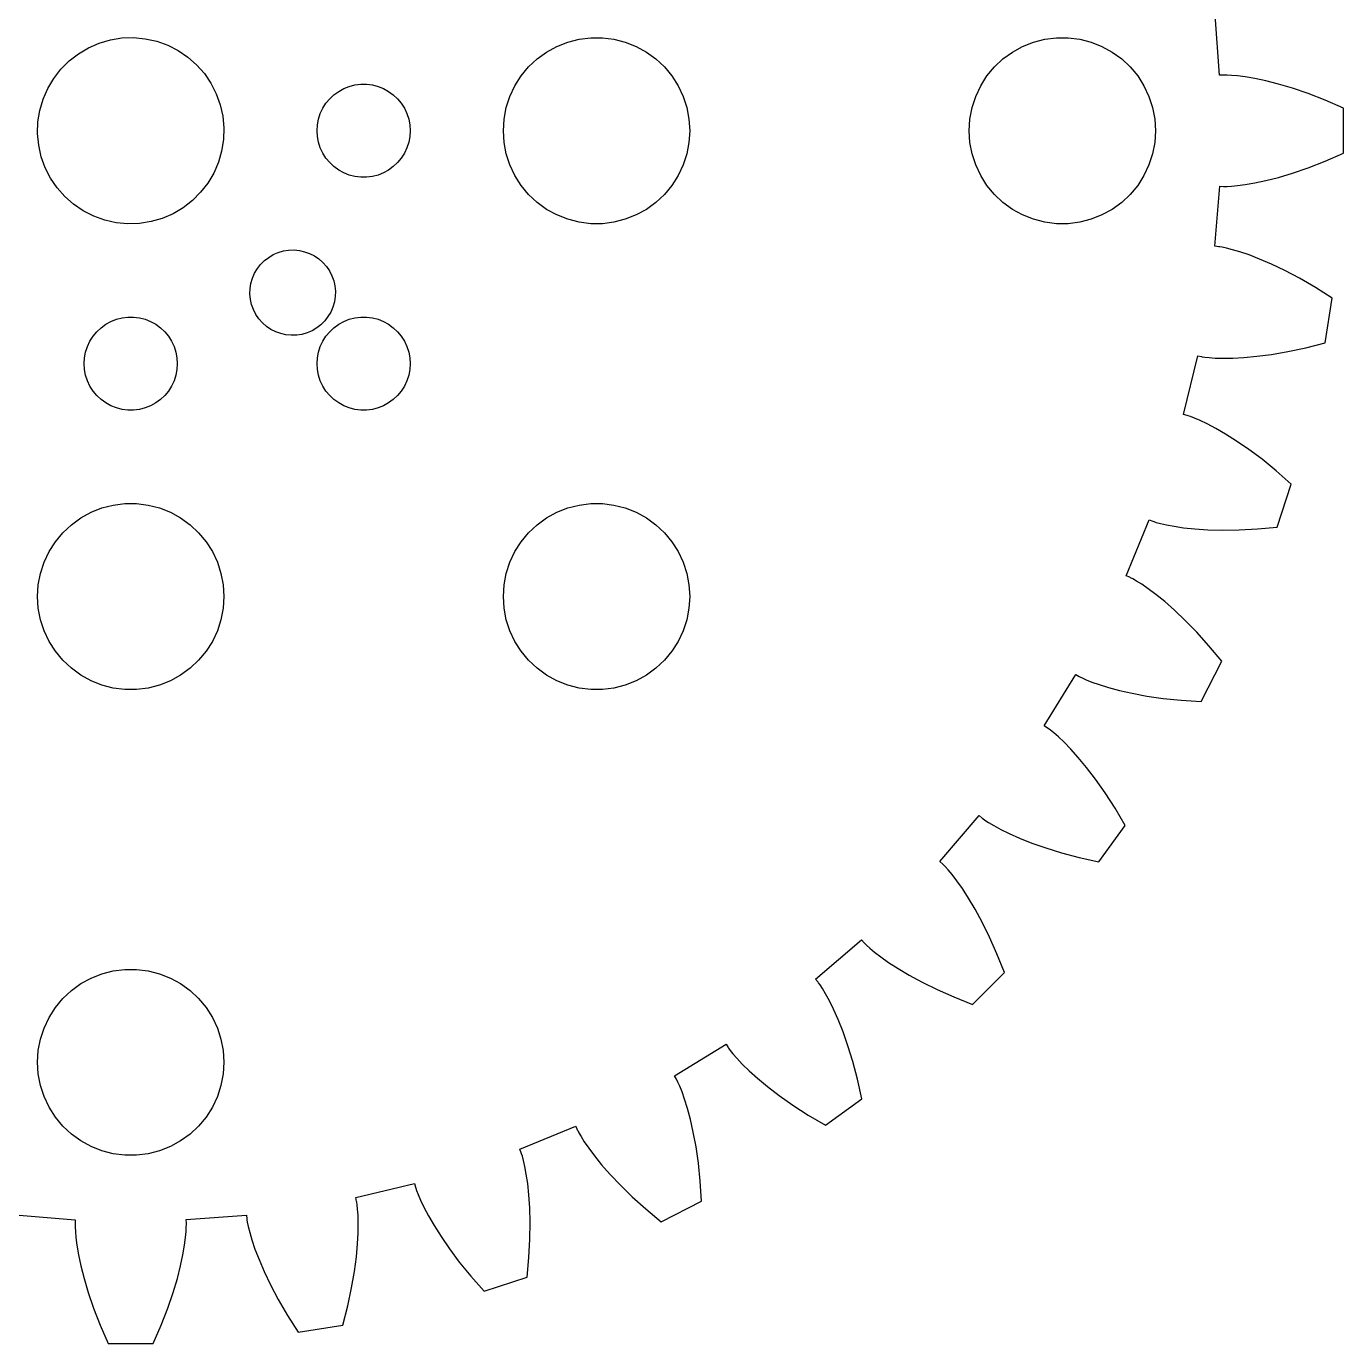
# Model space of a CAD drawing. Header units: metres. Extents: x -39.1 to 39.1, y 70.9 to 149.1.
# Drawn here: x -3.36 to 39.06, y 70.94 to 113.36 of the extents above; entities that cross this region are included whole.
import ezdxf

# ---------------------------------------------------------------- set-up
doc = ezdxf.new("R2010")
doc.units = ezdxf.units.M

msp = doc.modelspace()

# ---------------------------------------------------------------- linework, layer by layer
for p, q in [((35.063, 111.784), (34.9168, 113.724)), ((-1.0162, 112.823), (-0.654419, 112.928)), ((-0.654419, 112.928), (-0.282318, 112.987)), ((-0.282318, 112.987), (0.094223, 112.999)), ((0.094223, 112.999), (0.469299, 112.963)), ((0.469299, 112.963), (0.83696, 112.881)), ((0.83696, 112.881), (1.19144, 112.753)), ((13.7227, 112.714), (14.0729, 112.853)), ((14.0729, 112.853), (14.4379, 112.947)), ((14.4379, 112.947), (14.8116, 112.994)), ((14.8116, 112.994), (15.1884, 112.994)), ((15.1884, 112.994), (15.5621, 112.947)), ((15.5621, 112.947), (15.927, 112.853)), ((15.927, 112.853), (16.2773, 112.714)), ((28.7227, 112.714), (29.0729, 112.853)), ((29.0729, 112.853), (29.4379, 112.947)), ((29.4379, 112.947), (29.8116, 112.994)), ((29.8116, 112.994), (30.1884, 112.994)), ((30.1884, 112.994), (30.5621, 112.947)), ((30.5621, 112.947), (30.927, 112.853)), ((30.927, 112.853), (31.2773, 112.714)), ((-1.98393, 112.25), (-1.68625, 112.481)), ((-1.68625, 112.481), (-1.36197, 112.673)), ((-1.36197, 112.673), (-1.0162, 112.823)), ((1.19144, 112.753), (1.52711, 112.582)), ((1.52711, 112.582), (1.83871, 112.37)), ((13.0877, 112.312), (13.3925, 112.533)), ((13.3925, 112.533), (13.7227, 112.714)), ((16.2773, 112.714), (16.6075, 112.533)), ((16.6075, 112.533), (16.9123, 112.312)), ((28.0877, 112.312), (28.3925, 112.533)), ((28.3925, 112.533), (28.7227, 112.714)), ((31.2773, 112.714), (31.6075, 112.533)), ((31.6075, 112.533), (31.9123, 112.312)), ((-2.25032, 111.984), (-1.98393, 112.25)), ((1.83871, 112.37), (2.12131, 112.121)), ((2.12131, 112.121), (2.37045, 111.839)), ((12.5729, 111.763), (12.8131, 112.054)), ((12.8131, 112.054), (13.0877, 112.312)), ((16.9123, 112.312), (17.1869, 112.054)), ((17.1869, 112.054), (17.427, 111.763)), ((27.5729, 111.763), (27.8131, 112.054)), ((27.8131, 112.054), (28.0877, 112.312)), ((31.9123, 112.312), (32.1869, 112.054)), ((32.1869, 112.054), (32.427, 111.763)), ((-2.673, 111.362), (-2.48123, 111.686)), ((-2.48123, 111.686), (-2.25032, 111.984)), ((2.37045, 111.839), (2.58221, 111.527)), ((12.3711, 111.445), (12.5729, 111.763)), ((17.427, 111.763), (17.6289, 111.445)), ((27.3711, 111.445), (27.5729, 111.763)), ((32.427, 111.763), (32.6289, 111.445)), ((35.1929, 111.791), (35.063, 111.784)), ((35.2209, 111.791), (35.1929, 111.791)), ((35.305, 111.791), (35.2209, 111.791)), ((35.445, 111.783), (35.305, 111.791)), ((35.6404, 111.766), (35.445, 111.783)), ((35.8905, 111.733), (35.6404, 111.766)), ((36.1944, 111.681), (35.8905, 111.733)), ((36.5508, 111.606), (36.1944, 111.681)), ((36.9582, 111.502), (36.5508, 111.606)), ((-2.82263, 111.016), (-2.673, 111.362)), ((2.58221, 111.527), (2.75325, 111.191)), ((2.75325, 111.191), (2.88087, 110.837)), ((6.40654, 111.027), (6.54385, 111.156)), ((6.54385, 111.156), (6.69626, 111.266)), ((6.69626, 111.266), (6.86133, 111.357)), ((6.86133, 111.357), (7.03647, 111.427)), ((7.03647, 111.427), (7.21892, 111.473)), ((7.21892, 111.473), (7.40581, 111.497)), ((7.40581, 111.497), (7.59418, 111.497)), ((7.59418, 111.497), (7.78107, 111.473)), ((7.78107, 111.473), (7.96352, 111.427)), ((7.96352, 111.427), (8.13866, 111.357)), ((8.13866, 111.357), (8.30373, 111.266)), ((8.30373, 111.266), (8.45613, 111.156)), ((8.45613, 111.156), (8.59344, 111.027)), ((12.2107, 111.104), (12.3711, 111.445)), ((17.6289, 111.445), (17.7893, 111.104)), ((27.2107, 111.104), (27.3711, 111.445)), ((32.6289, 111.445), (32.7893, 111.104)), ((37.415, 111.367), (36.9582, 111.502)), ((37.919, 111.195), (37.415, 111.367)), ((38.4681, 110.983), (37.919, 111.195)), ((-2.92773, 110.654), (-2.82263, 111.016)), ((2.88087, 110.837), (2.96306, 110.469)), ((6.10533, 110.552), (6.18553, 110.723)), ((6.18553, 110.723), (6.28647, 110.882)), ((6.28647, 110.882), (6.40654, 111.027)), ((8.59344, 111.027), (8.71352, 110.882)), ((8.71352, 110.882), (8.81445, 110.723)), ((8.81445, 110.723), (8.89465, 110.552)), ((12.0237, 110.376), (12.0942, 110.746)), ((12.0942, 110.746), (12.2107, 111.104)), ((17.7893, 111.104), (17.9057, 110.746)), ((17.9057, 110.746), (17.9763, 110.376)), ((27.0237, 110.376), (27.0942, 110.746)), ((27.0942, 110.746), (27.2107, 111.104)), ((32.7893, 111.104), (32.9057, 110.746)), ((32.9057, 110.746), (32.9763, 110.376)), ((39.0597, 110.727), (38.4681, 110.983)), ((39.0597, 109.273), (39.0597, 110.727)), ((-2.98668, 110.282), (-2.92773, 110.654)), ((2.96306, 110.469), (2.9985, 110.094)), ((6.01183, 110.188), (6.04712, 110.373)), ((6.04712, 110.373), (6.10533, 110.552)), ((8.89465, 110.552), (8.95287, 110.373)), ((8.95287, 110.373), (8.98816, 110.188)), ((12, 110), (12.0237, 110.376)), ((17.9763, 110.376), (18, 110)), ((27, 110), (27.0237, 110.376)), ((32.9763, 110.376), (33, 110)), ((-2.9985, 109.906), (-2.98668, 110.282)), ((-2.96306, 109.531), (-2.9985, 109.906)), ((2.9985, 110.094), (2.98668, 109.718)), ((6, 110), (6.01183, 110.188)), ((6.01183, 109.812), (6, 110)), ((8.98816, 110.188), (9, 110)), ((9, 110), (8.98816, 109.812)), ((12.0237, 109.624), (12, 110)), ((18, 110), (17.9763, 109.624)), ((27.0237, 109.624), (27, 110)), ((33, 110), (32.9763, 109.624)), ((-2.88087, 109.163), (-2.96306, 109.531)), ((2.98668, 109.718), (2.92773, 109.346)), ((6.04712, 109.627), (6.01183, 109.812)), ((6.10533, 109.448), (6.04712, 109.627)), ((6.18553, 109.277), (6.10533, 109.448)), ((8.89465, 109.448), (8.81445, 109.277)), ((8.95287, 109.627), (8.89465, 109.448)), ((8.98816, 109.812), (8.95287, 109.627)), ((12.0942, 109.254), (12.0237, 109.624)), ((17.9763, 109.624), (17.9057, 109.254)), ((27.0942, 109.254), (27.0237, 109.624)), ((32.9763, 109.624), (32.9057, 109.254)), ((-2.75325, 108.809), (-2.88087, 109.163)), ((2.92773, 109.346), (2.82263, 108.984)), ((6.28647, 109.118), (6.18553, 109.277)), ((6.40654, 108.973), (6.28647, 109.118)), ((8.71352, 109.118), (8.59344, 108.973)), ((8.81445, 109.277), (8.71352, 109.118)), ((12.2107, 108.896), (12.0942, 109.254)), ((17.9057, 109.254), (17.7893, 108.896)), ((27.2107, 108.896), (27.0942, 109.254)), ((32.9057, 109.254), (32.7893, 108.896)), ((38.4681, 109.017), (39.0597, 109.273)), ((-2.58221, 108.473), (-2.75325, 108.809)), ((2.673, 108.638), (2.48123, 108.314)), ((2.82263, 108.984), (2.673, 108.638)), ((6.54385, 108.844), (6.40654, 108.973)), ((6.69626, 108.734), (6.54385, 108.844)), ((6.86133, 108.643), (6.69626, 108.734)), ((7.03647, 108.573), (6.86133, 108.643)), ((8.13866, 108.643), (7.96352, 108.573)), ((8.30373, 108.734), (8.13866, 108.643)), ((8.45613, 108.844), (8.30373, 108.734)), ((8.59344, 108.973), (8.45613, 108.844)), ((12.3711, 108.555), (12.2107, 108.896)), ((17.7893, 108.896), (17.6289, 108.555)), ((27.3711, 108.555), (27.2107, 108.896)), ((32.7893, 108.896), (32.6289, 108.555)), ((36.9582, 108.498), (37.415, 108.633)), ((37.415, 108.633), (37.919, 108.805)), ((37.919, 108.805), (38.4681, 109.017)), ((-2.37045, 108.161), (-2.58221, 108.473)), ((2.48123, 108.314), (2.25032, 108.016)), ((7.21892, 108.527), (7.03647, 108.573)), ((7.40581, 108.503), (7.21892, 108.527)), ((7.59418, 108.503), (7.40581, 108.503)), ((7.78107, 108.527), (7.59418, 108.503)), ((7.96352, 108.573), (7.78107, 108.527)), ((12.5729, 108.237), (12.3711, 108.555)), ((12.8131, 107.946), (12.5729, 108.237)), ((17.427, 108.237), (17.1869, 107.946)), ((17.6289, 108.555), (17.427, 108.237)), ((27.5729, 108.237), (27.3711, 108.555)), ((27.8131, 107.946), (27.5729, 108.237)), ((32.427, 108.237), (32.1869, 107.946)), ((32.6289, 108.555), (32.427, 108.237)), ((34.9104, 106.277), (35.0694, 108.216)), ((35.0694, 108.216), (35.1929, 108.209)), ((35.1929, 108.209), (35.2209, 108.209)), ((35.2209, 108.209), (35.305, 108.209)), ((35.305, 108.209), (35.445, 108.217)), ((35.445, 108.217), (35.6404, 108.234)), ((35.6404, 108.234), (35.8905, 108.267)), ((35.8905, 108.267), (36.1944, 108.319)), ((36.1944, 108.319), (36.5508, 108.394)), ((36.5508, 108.394), (36.9582, 108.498)), ((-2.12131, 107.879), (-2.37045, 108.161)), ((-1.83871, 107.63), (-2.12131, 107.879)), ((1.98393, 107.75), (1.68625, 107.519)), ((2.25032, 108.016), (1.98393, 107.75)), ((13.0877, 107.688), (12.8131, 107.946)), ((17.1869, 107.946), (16.9123, 107.688)), ((28.0877, 107.688), (27.8131, 107.946)), ((32.1869, 107.946), (31.9123, 107.688)), ((-1.52711, 107.418), (-1.83871, 107.63)), ((-1.19144, 107.247), (-1.52711, 107.418)), ((1.36197, 107.327), (1.0162, 107.177)), ((1.68625, 107.519), (1.36197, 107.327)), ((13.3925, 107.467), (13.0877, 107.688)), ((13.7227, 107.286), (13.3925, 107.467)), ((16.6075, 107.467), (16.2773, 107.286)), ((16.9123, 107.688), (16.6075, 107.467)), ((28.3925, 107.467), (28.0877, 107.688)), ((28.7227, 107.286), (28.3925, 107.467)), ((31.6075, 107.467), (31.2773, 107.286)), ((31.9123, 107.688), (31.6075, 107.467)), ((-0.83696, 107.119), (-1.19144, 107.247)), ((-0.469299, 107.037), (-0.83696, 107.119)), ((-0.094223, 107.001), (-0.469299, 107.037)), ((0.282318, 107.013), (-0.094223, 107.001)), ((0.654419, 107.072), (0.282318, 107.013)), ((1.0162, 107.177), (0.654419, 107.072)), ((14.0729, 107.147), (13.7227, 107.286)), ((14.4379, 107.053), (14.0729, 107.147)), ((14.8116, 107.006), (14.4379, 107.053)), ((15.1884, 107.006), (14.8116, 107.006)), ((15.5621, 107.053), (15.1884, 107.006)), ((15.927, 107.147), (15.5621, 107.053)), ((16.2773, 107.286), (15.927, 107.147)), ((29.0729, 107.147), (28.7227, 107.286)), ((29.4379, 107.053), (29.0729, 107.147)), ((29.8116, 107.006), (29.4379, 107.053)), ((30.1884, 107.006), (29.8116, 107.006)), ((30.5621, 107.053), (30.1884, 107.006)), ((30.927, 107.147), (30.5621, 107.053)), ((31.2773, 107.286), (30.927, 107.147)), ((4.59067, 106.01), (4.74915, 106.079)), ((4.74915, 106.079), (4.91496, 106.127)), ((4.91496, 106.127), (5.08551, 106.154)), ((5.08551, 106.154), (5.2581, 106.159)), ((5.2581, 106.159), (5.43001, 106.143)), ((5.43001, 106.143), (5.59851, 106.105)), ((5.59851, 106.105), (5.76099, 106.047)), ((35.0398, 106.263), (34.9104, 106.277)), ((35.0676, 106.26), (35.0398, 106.263)), ((35.1505, 106.246), (35.0676, 106.26)), ((35.2876, 106.217), (35.1505, 106.246)), ((35.4778, 106.169), (35.2876, 106.217)), ((35.7198, 106.098), (35.4778, 106.169)), ((36.0118, 105.999), (35.7198, 106.098)), ((4.07767, 105.558), (4.1835, 105.694)), ((4.1835, 105.694), (4.3056, 105.816)), ((4.3056, 105.816), (4.44205, 105.922)), ((4.44205, 105.922), (4.59067, 106.01)), ((5.76099, 106.047), (5.91484, 105.969)), ((5.91484, 105.969), (6.05765, 105.872)), ((6.05765, 105.872), (6.18718, 105.757)), ((6.18718, 105.757), (6.30136, 105.628)), ((36.352, 105.868), (36.0118, 105.999)), ((36.7382, 105.702), (36.352, 105.868)), ((37.1682, 105.497), (36.7382, 105.702)), ((3.87302, 105.085), (3.92119, 105.251)), ((3.92119, 105.251), (3.98978, 105.409)), ((3.98978, 105.409), (4.07767, 105.558)), ((6.30136, 105.628), (6.39842, 105.485)), ((6.39842, 105.485), (6.47682, 105.331)), ((6.47682, 105.331), (6.53531, 105.169)), ((37.6391, 105.249), (37.1682, 105.497)), ((38.1483, 104.953), (37.6391, 105.249)), ((3.84059, 104.742), (3.84601, 104.914)), ((3.84601, 104.914), (3.87302, 105.085)), ((6.53531, 105.169), (6.57298, 105)), ((6.57298, 105), (6.58923, 104.828)), ((6.58923, 104.828), (6.5838, 104.656)), ((38.6926, 104.608), (38.1483, 104.953)), ((3.85683, 104.57), (3.84059, 104.742)), ((3.8945, 104.401), (3.85683, 104.57)), ((3.95299, 104.239), (3.8945, 104.401)), ((6.55679, 104.485), (6.50862, 104.319)), ((6.5838, 104.656), (6.55679, 104.485)), ((38.465, 103.171), (38.6926, 104.608)), ((-0.463516, 103.927), (-0.281067, 103.973)), ((-0.281067, 103.973), (-0.094177, 103.997)), ((-0.094177, 103.997), (0.094177, 103.997)), ((0.094177, 103.997), (0.281067, 103.973)), ((0.281067, 103.973), (0.463516, 103.927)), ((4.03139, 104.085), (3.95299, 104.239)), ((4.12845, 103.942), (4.03139, 104.085)), ((4.24263, 103.813), (4.12845, 103.942)), ((6.35214, 104.012), (6.24631, 103.876)), ((6.44003, 104.161), (6.35214, 104.012)), ((6.50862, 104.319), (6.44003, 104.161)), ((7.03647, 103.927), (7.21892, 103.973)), ((7.21892, 103.973), (7.40581, 103.997)), ((7.40581, 103.997), (7.59418, 103.997)), ((7.59418, 103.997), (7.78107, 103.973)), ((7.78107, 103.973), (7.96352, 103.927)), ((-1.21352, 103.382), (-1.09344, 103.527)), ((-1.09344, 103.527), (-0.956131, 103.656)), ((-0.956131, 103.656), (-0.803726, 103.766)), ((-0.803726, 103.766), (-0.638657, 103.857)), ((-0.638657, 103.857), (-0.463516, 103.927)), ((0.463516, 103.927), (0.638657, 103.857)), ((0.638657, 103.857), (0.803726, 103.766)), ((0.803726, 103.766), (0.956131, 103.656)), ((0.956131, 103.656), (1.09344, 103.527)), ((1.09344, 103.527), (1.21352, 103.382)), ((4.37216, 103.699), (4.24263, 103.813)), ((4.51497, 103.602), (4.37216, 103.699)), ((4.66882, 103.523), (4.51497, 103.602)), ((4.8313, 103.465), (4.66882, 103.523)), ((5.83914, 103.56), (5.68066, 103.491)), ((5.98776, 103.648), (5.83914, 103.56)), ((6.12421, 103.754), (5.98776, 103.648)), ((6.24631, 103.876), (6.12421, 103.754)), ((6.28647, 103.382), (6.40654, 103.527)), ((6.40654, 103.527), (6.54385, 103.656)), ((6.54385, 103.656), (6.69626, 103.766)), ((6.69626, 103.766), (6.86133, 103.857)), ((6.86133, 103.857), (7.03647, 103.927)), ((7.96352, 103.927), (8.13866, 103.857)), ((8.13866, 103.857), (8.30373, 103.766)), ((8.30373, 103.766), (8.45613, 103.656)), ((8.45613, 103.656), (8.59344, 103.527)), ((8.59344, 103.527), (8.71352, 103.382)), ((-1.39465, 103.052), (-1.31445, 103.223)), ((-1.31445, 103.223), (-1.21352, 103.382)), ((1.21352, 103.382), (1.31445, 103.223)), ((1.31445, 103.223), (1.39465, 103.052)), ((4.9998, 103.427), (4.8313, 103.465)), ((5.17172, 103.411), (4.9998, 103.427)), ((5.3443, 103.416), (5.17172, 103.411)), ((5.51485, 103.443), (5.3443, 103.416)), ((5.68066, 103.491), (5.51485, 103.443)), ((6.10533, 103.052), (6.18553, 103.223)), ((6.18553, 103.223), (6.28647, 103.382)), ((8.71352, 103.382), (8.81445, 103.223)), ((8.81445, 103.223), (8.89465, 103.052)), ((37.8407, 103.011), (38.465, 103.171)), ((-1.5, 102.5), (-1.48816, 102.688)), ((-1.48816, 102.688), (-1.45287, 102.873)), ((-1.45287, 102.873), (-1.39465, 103.052)), ((1.39465, 103.052), (1.45287, 102.873)), ((1.45287, 102.873), (1.48816, 102.688)), ((1.48816, 102.688), (1.5, 102.5)), ((6, 102.5), (6.01183, 102.688)), ((6.01183, 102.688), (6.04712, 102.873)), ((6.04712, 102.873), (6.10533, 103.052)), ((8.89465, 103.052), (8.95287, 102.873)), ((8.95287, 102.873), (8.98816, 102.688)), ((8.98816, 102.688), (9, 102.5)), ((33.8982, 100.862), (34.3585, 102.751)), ((34.3585, 102.751), (34.4795, 102.726)), ((34.4795, 102.726), (34.5071, 102.721)), ((34.5071, 102.721), (34.5903, 102.709)), ((34.5903, 102.709), (34.7296, 102.694)), ((34.7296, 102.694), (34.9253, 102.68)), ((34.9253, 102.68), (35.1774, 102.673)), ((35.1774, 102.673), (35.4857, 102.677)), ((35.4857, 102.677), (35.8496, 102.696)), ((35.8496, 102.696), (36.2682, 102.735)), ((36.2682, 102.735), (36.7405, 102.797)), ((36.7405, 102.797), (37.2652, 102.888)), ((37.2652, 102.888), (37.8407, 103.011)), ((-1.48816, 102.312), (-1.5, 102.5)), ((-1.45287, 102.127), (-1.48816, 102.312)), ((1.48816, 102.312), (1.45287, 102.127)), ((1.5, 102.5), (1.48816, 102.312)), ((6.01183, 102.312), (6, 102.5)), ((6.04712, 102.127), (6.01183, 102.312)), ((8.98816, 102.312), (8.95287, 102.127)), ((9, 102.5), (8.98816, 102.312)), ((-1.39465, 101.948), (-1.45287, 102.127)), ((-1.31445, 101.777), (-1.39465, 101.948)), ((1.39465, 101.948), (1.31445, 101.777)), ((1.45287, 102.127), (1.39465, 101.948)), ((6.10533, 101.948), (6.04712, 102.127)), ((6.18553, 101.777), (6.10533, 101.948)), ((8.89465, 101.948), (8.81445, 101.777)), ((8.95287, 102.127), (8.89465, 101.948)), ((-1.21352, 101.618), (-1.31445, 101.777)), ((-1.09344, 101.473), (-1.21352, 101.618)), ((-0.956131, 101.344), (-1.09344, 101.473)), ((1.09344, 101.473), (0.956131, 101.344)), ((1.21352, 101.618), (1.09344, 101.473)), ((1.31445, 101.777), (1.21352, 101.618)), ((6.28647, 101.618), (6.18553, 101.777)), ((6.40654, 101.473), (6.28647, 101.618)), ((6.54385, 101.344), (6.40654, 101.473)), ((8.59344, 101.473), (8.45613, 101.344)), ((8.71352, 101.618), (8.59344, 101.473)), ((8.81445, 101.777), (8.71352, 101.618)), ((-0.803726, 101.234), (-0.956131, 101.344)), ((-0.638657, 101.143), (-0.803726, 101.234)), ((-0.463516, 101.073), (-0.638657, 101.143)), ((-0.281067, 101.027), (-0.463516, 101.073)), ((-0.094177, 101.003), (-0.281067, 101.027)), ((0.094177, 101.003), (-0.094177, 101.003)), ((0.281067, 101.027), (0.094177, 101.003)), ((0.463516, 101.073), (0.281067, 101.027)), ((0.638657, 101.143), (0.463516, 101.073)), ((0.803726, 101.234), (0.638657, 101.143)), ((0.956131, 101.344), (0.803726, 101.234)), ((6.69626, 101.234), (6.54385, 101.344)), ((6.86133, 101.143), (6.69626, 101.234)), ((7.03647, 101.073), (6.86133, 101.143)), ((7.21892, 101.027), (7.03647, 101.073)), ((7.40581, 101.003), (7.21892, 101.027)), ((7.59418, 101.003), (7.40581, 101.003)), ((7.78107, 101.027), (7.59418, 101.003)), ((7.96352, 101.073), (7.78107, 101.027)), ((8.13866, 101.143), (7.96352, 101.073)), ((8.30373, 101.234), (8.13866, 101.143)), ((8.45613, 101.344), (8.30373, 101.234)), ((34.0238, 100.828), (33.8982, 100.862)), ((34.0507, 100.82), (34.0238, 100.828)), ((34.1304, 100.793), (34.0507, 100.82)), ((34.2613, 100.743), (34.1304, 100.793)), ((34.4417, 100.666), (34.2613, 100.743)), ((34.6695, 100.558), (34.4417, 100.666)), ((34.9425, 100.415), (34.6695, 100.558)), ((35.2581, 100.232), (34.9425, 100.415)), ((35.6136, 100.008), (35.2581, 100.232)), ((36.0061, 99.7381), (35.6136, 100.008)), ((36.4324, 99.419), (36.0061, 99.7381)), ((36.8892, 99.0478), (36.4324, 99.419)), ((37.3728, 98.6217), (36.8892, 99.0478)), ((36.9232, 97.2381), (37.3728, 98.6217)), ((-0.562134, 97.9469), (-0.18837, 97.9941)), ((-0.18837, 97.9941), (0.18837, 97.9941)), ((0.18837, 97.9941), (0.562134, 97.9469)), ((14.4379, 97.9469), (14.8116, 97.9941)), ((14.8116, 97.9941), (15.1884, 97.9941)), ((15.1884, 97.9941), (15.5621, 97.9469)), ((-1.60747, 97.533), (-1.27733, 97.7145)), ((-1.27733, 97.7145), (-0.927048, 97.8532)), ((-0.927048, 97.8532), (-0.562134, 97.9469)), ((0.562134, 97.9469), (0.927048, 97.8532)), ((0.927048, 97.8532), (1.27733, 97.7145)), ((1.27733, 97.7145), (1.60747, 97.533)), ((13.3925, 97.533), (13.7227, 97.7145)), ((13.7227, 97.7145), (14.0729, 97.8532)), ((14.0729, 97.8532), (14.4379, 97.9469)), ((15.5621, 97.9469), (15.927, 97.8532)), ((15.927, 97.8532), (16.2773, 97.7145)), ((16.2773, 97.7145), (16.6075, 97.533)), ((-2.1869, 97.0536), (-1.91226, 97.3116)), ((-1.91226, 97.3116), (-1.60747, 97.533)), ((1.60747, 97.533), (1.91226, 97.3116)), ((1.91226, 97.3116), (2.1869, 97.0536)), ((12.8131, 97.0536), (13.0877, 97.3116)), ((13.0877, 97.3116), (13.3925, 97.533)), ((16.6075, 97.533), (16.9123, 97.3116)), ((16.9123, 97.3116), (17.1869, 97.0536)), ((32.0513, 95.6714), (32.8016, 97.4658)), ((32.8016, 97.4658), (32.9171, 97.4217)), ((32.9171, 97.4217), (32.9435, 97.4124)), ((32.9435, 97.4124), (33.0238, 97.3873)), ((33.0238, 97.3873), (33.159, 97.3507)), ((33.159, 97.3507), (33.3503, 97.307)), ((33.3503, 97.307), (33.5982, 97.2607)), ((33.5982, 97.2607), (33.9033, 97.2162)), ((33.9033, 97.2162), (34.2656, 97.1779)), ((34.2656, 97.1779), (34.6851, 97.1504)), ((34.6851, 97.1504), (35.1614, 97.1382)), ((35.1614, 97.1382), (35.6938, 97.1458)), ((35.6938, 97.1458), (36.2815, 97.1776)), ((36.2815, 97.1776), (36.9232, 97.2381)), ((-2.62891, 96.4453), (-2.42705, 96.7634)), ((-2.42705, 96.7634), (-2.1869, 97.0536)), ((2.1869, 97.0536), (2.42705, 96.7634)), ((2.42705, 96.7634), (2.62891, 96.4453)), ((12.3711, 96.4453), (12.5729, 96.7634)), ((12.5729, 96.7634), (12.8131, 97.0536)), ((17.1869, 97.0536), (17.427, 96.7634)), ((17.427, 96.7634), (17.6289, 96.4453)), ((-2.78932, 96.1044), (-2.62891, 96.4453)), ((2.62891, 96.4453), (2.78932, 96.1044)), ((12.2107, 96.1044), (12.3711, 96.4453)), ((17.6289, 96.4453), (17.7893, 96.1044)), ((-2.90575, 95.7461), (-2.78932, 96.1044)), ((2.78932, 96.1044), (2.90575, 95.7461)), ((12.0942, 95.7461), (12.2107, 96.1044)), ((17.7893, 96.1044), (17.9057, 95.7461)), ((-2.97633, 95.376), (-2.90575, 95.7461)), ((2.90575, 95.7461), (2.97633, 95.376)), ((12.0237, 95.376), (12.0942, 95.7461)), ((17.9057, 95.7461), (17.9763, 95.376)), ((32.1701, 95.6183), (32.0513, 95.6714)), ((32.1954, 95.6062), (32.1701, 95.6183)), ((32.2699, 95.5672), (32.1954, 95.6062)), ((32.3914, 95.4974), (32.2699, 95.5672)), ((32.5575, 95.3931), (32.3914, 95.4974)), ((-3, 95), (-2.97633, 95.376)), ((2.97633, 95.376), (3, 95)), ((12, 95), (12.0237, 95.376)), ((17.9763, 95.376), (18, 95)), ((32.7656, 95.2505), (32.5575, 95.3931)), ((33.0128, 95.0663), (32.7656, 95.2505)), ((33.2961, 94.8372), (33.0128, 95.0663)), ((-2.97633, 94.624), (-3, 95)), ((-2.90575, 94.2539), (-2.97633, 94.624)), ((2.97633, 94.624), (2.90575, 94.2539)), ((3, 95), (2.97633, 94.624)), ((12.0237, 94.624), (12, 95)), ((12.0942, 94.2539), (12.0237, 94.624)), ((17.9763, 94.624), (17.9057, 94.2539)), ((18, 95), (17.9763, 94.624)), ((33.6121, 94.56), (33.2961, 94.8372)), ((-2.78932, 93.8956), (-2.90575, 94.2539)), ((2.90575, 94.2539), (2.78932, 93.8956)), ((12.2107, 93.8956), (12.0942, 94.2539)), ((17.9057, 94.2539), (17.7893, 93.8956)), ((33.9575, 94.2318), (33.6121, 94.56)), ((34.3286, 93.85), (33.9575, 94.2318)), ((-2.62891, 93.5547), (-2.78932, 93.8956)), ((2.78932, 93.8956), (2.62891, 93.5547)), ((12.3711, 93.5547), (12.2107, 93.8956)), ((17.7893, 93.8956), (17.6289, 93.5547)), ((34.7217, 93.4119), (34.3286, 93.85)), ((-2.42705, 93.2366), (-2.62891, 93.5547)), ((2.62891, 93.5547), (2.42705, 93.2366)), ((12.5729, 93.2366), (12.3711, 93.5547)), ((17.6289, 93.5547), (17.427, 93.2366)), ((35.1327, 92.9154), (34.7217, 93.4119)), ((-2.1869, 92.9464), (-2.42705, 93.2366)), ((-1.91226, 92.6885), (-2.1869, 92.9464)), ((2.1869, 92.9464), (1.91226, 92.6885)), ((2.42705, 93.2366), (2.1869, 92.9464)), ((12.8131, 92.9464), (12.5729, 93.2366)), ((13.0877, 92.6885), (12.8131, 92.9464)), ((17.1869, 92.9464), (16.9123, 92.6885)), ((17.427, 93.2366), (17.1869, 92.9464)), ((34.4722, 91.6191), (35.1327, 92.9154)), ((-1.60747, 92.467), (-1.91226, 92.6885)), ((1.91226, 92.6885), (1.60747, 92.467)), ((13.3925, 92.467), (13.0877, 92.6885)), ((16.9123, 92.6885), (16.6075, 92.467)), ((29.4152, 90.8339), (30.437, 92.4888)), ((30.437, 92.4888), (30.5441, 92.4272)), ((-1.27733, 92.2855), (-1.60747, 92.467)), ((-0.927048, 92.1468), (-1.27733, 92.2855)), ((-0.562134, 92.0531), (-0.927048, 92.1468)), ((0.927048, 92.1468), (0.562134, 92.0531)), ((1.27733, 92.2855), (0.927048, 92.1468)), ((1.60747, 92.467), (1.27733, 92.2855)), ((13.7227, 92.2855), (13.3925, 92.467)), ((14.0729, 92.1468), (13.7227, 92.2855)), ((14.4379, 92.0531), (14.0729, 92.1468)), ((15.927, 92.1468), (15.5621, 92.0531)), ((16.2773, 92.2855), (15.927, 92.1468)), ((16.6075, 92.467), (16.2773, 92.2855)), ((30.5441, 92.4272), (30.5688, 92.4138)), ((30.5688, 92.4138), (30.6441, 92.3765)), ((30.6441, 92.3765), (30.772, 92.3192)), ((30.772, 92.3192), (30.9541, 92.2462)), ((30.9541, 92.2462), (31.1917, 92.1616)), ((31.1917, 92.1616), (31.4861, 92.0699)), ((31.4861, 92.0699), (31.8379, 91.9754)), ((-0.18837, 92.0059), (-0.562134, 92.0531)), ((0.18837, 92.0059), (-0.18837, 92.0059)), ((0.562134, 92.0531), (0.18837, 92.0059)), ((14.8116, 92.0059), (14.4379, 92.0531)), ((15.1884, 92.0059), (14.8116, 92.0059)), ((15.5621, 92.0531), (15.1884, 92.0059)), ((31.8379, 91.9754), (32.2479, 91.8826)), ((32.2479, 91.8826), (32.7164, 91.7961)), ((32.7164, 91.7961), (33.2435, 91.7203)), ((33.2435, 91.7203), (33.8289, 91.6598)), ((33.8289, 91.6598), (34.4722, 91.6191)), ((29.5243, 90.7629), (29.4152, 90.8339)), ((29.5473, 90.747), (29.5243, 90.7629)), ((29.6148, 90.6968), (29.5473, 90.747)), ((29.7239, 90.6088), (29.6148, 90.6968)), ((29.8716, 90.4798), (29.7239, 90.6088)), ((30.0549, 90.3064), (29.8716, 90.4798)), ((30.2702, 90.0858), (30.0549, 90.3064)), ((30.5141, 89.8152), (30.2702, 90.0858)), ((30.7829, 89.492), (30.5141, 89.8152)), ((31.0728, 89.1138), (30.7829, 89.492)), ((31.3796, 88.6786), (31.0728, 89.1138)), ((31.6993, 88.1845), (31.3796, 88.6786)), ((26.0549, 86.4683), (27.3229, 87.943)), ((27.3229, 87.943), (27.4191, 87.8654)), ((27.4191, 87.8654), (27.4413, 87.8483)), ((27.4413, 87.8483), (27.5099, 87.7997)), ((32.0275, 87.6297), (31.6993, 88.1845)), ((27.5099, 87.7997), (27.6273, 87.7231)), ((27.6273, 87.7231), (27.7957, 87.6225)), ((27.7957, 87.6225), (28.0172, 87.5018)), ((28.0172, 87.5018), (28.2935, 87.3651)), ((31.1724, 86.4528), (32.0275, 87.6297)), ((28.2935, 87.3651), (28.6263, 87.2168)), ((28.6263, 87.2168), (29.0167, 87.061)), ((29.0167, 87.061), (29.4659, 86.9022)), ((29.4659, 86.9022), (29.9747, 86.7449)), ((29.9747, 86.7449), (30.5434, 86.5936)), ((30.5434, 86.5936), (31.1724, 86.4528)), ((26.1514, 86.3811), (26.0549, 86.4683)), ((26.1717, 86.3618), (26.1514, 86.3811)), ((26.2305, 86.3017), (26.1717, 86.3618)), ((26.3245, 86.1977), (26.2305, 86.3017)), ((26.4502, 86.0471), (26.3245, 86.1977)), ((26.6041, 85.8473), (26.4502, 86.0471)), ((26.7823, 85.5957), (26.6041, 85.8473)), ((26.9809, 85.2902), (26.7823, 85.5957)), ((27.1958, 84.929), (26.9809, 85.2902)), ((27.4229, 84.5101), (27.1958, 84.929)), ((27.6578, 84.0323), (27.4229, 84.5101)), ((27.8963, 83.4942), (27.6578, 84.0323)), ((22.0529, 82.6822), (23.536, 83.9403)), ((23.536, 83.9403), (23.6189, 83.8486)), ((23.6189, 83.8486), (23.6382, 83.8283)), ((23.6382, 83.8283), (23.6983, 83.7695)), ((23.6983, 83.7695), (23.8023, 83.6755)), ((23.8023, 83.6755), (23.9529, 83.5498)), ((23.9529, 83.5498), (24.1527, 83.3959)), ((24.1527, 83.3959), (24.4043, 83.2177)), ((24.4043, 83.2177), (24.7098, 83.0191)), ((28.1337, 82.895), (27.8963, 83.4942)), ((-1.27733, 82.7145), (-0.927048, 82.8532)), ((-0.927048, 82.8532), (-0.562134, 82.9469)), ((-0.562134, 82.9469), (-0.18837, 82.9941)), ((-0.18837, 82.9941), (0.18837, 82.9941)), ((0.18837, 82.9941), (0.562134, 82.9469)), ((0.562134, 82.9469), (0.927048, 82.8532)), ((0.927048, 82.8532), (1.27733, 82.7145)), ((24.7098, 83.0191), (25.071, 82.8042)), ((25.071, 82.8042), (25.4899, 82.5771)), ((27.105, 81.8663), (28.1337, 82.895)), ((-2.1869, 82.0536), (-1.91226, 82.3116)), ((-1.91226, 82.3116), (-1.60747, 82.533)), ((-1.60747, 82.533), (-1.27733, 82.7145)), ((1.27733, 82.7145), (1.60747, 82.533)), ((1.60747, 82.533), (1.91226, 82.3116)), ((1.91226, 82.3116), (2.1869, 82.0536)), ((22.1346, 82.5809), (22.0529, 82.6822)), ((22.1517, 82.5587), (22.1346, 82.5809)), ((22.2003, 82.4901), (22.1517, 82.5587)), ((22.2769, 82.3727), (22.2003, 82.4901)), ((22.3775, 82.2043), (22.2769, 82.3727)), ((25.4899, 82.5771), (25.9677, 82.3422)), ((25.9677, 82.3422), (26.5058, 82.1037)), ((-2.42705, 81.7634), (-2.1869, 82.0536)), ((2.1869, 82.0536), (2.42705, 81.7634)), ((22.4982, 81.9828), (22.3775, 82.2043)), ((22.6349, 81.7065), (22.4982, 81.9828)), ((26.5058, 82.1037), (27.105, 81.8663)), ((-2.62891, 81.4453), (-2.42705, 81.7634)), ((2.42705, 81.7634), (2.62891, 81.4453)), ((22.7832, 81.3737), (22.6349, 81.7065)), ((-2.90575, 80.7461), (-2.78932, 81.1044)), ((-2.78932, 81.1044), (-2.62891, 81.4453)), ((2.62891, 81.4453), (2.78932, 81.1044)), ((2.78932, 81.1044), (2.90575, 80.7461)), ((22.939, 80.9833), (22.7832, 81.3737)), ((-2.97633, 80.376), (-2.90575, 80.7461)), ((2.90575, 80.7461), (2.97633, 80.376)), ((23.0978, 80.5341), (22.939, 80.9833)), ((-3, 80), (-2.97633, 80.376)), ((2.97633, 80.376), (3, 80)), ((17.5079, 79.5687), (19.1696, 80.5793)), ((19.1696, 80.5793), (19.2371, 80.4757)), ((19.2371, 80.4757), (19.253, 80.4527)), ((19.253, 80.4527), (19.3032, 80.3852)), ((19.3032, 80.3852), (19.3912, 80.2761)), ((19.3912, 80.2761), (19.5202, 80.1284)), ((23.2551, 80.0253), (23.0978, 80.5341)), ((-2.97633, 79.624), (-3, 80)), ((3, 80), (2.97633, 79.624)), ((19.5202, 80.1284), (19.6936, 79.9451)), ((19.6936, 79.9451), (19.9142, 79.7298)), ((23.4064, 79.4566), (23.2551, 80.0253)), ((-2.90575, 79.2539), (-2.97633, 79.624)), ((2.97633, 79.624), (2.90575, 79.2539)), ((17.5728, 79.4559), (17.5079, 79.5687)), ((17.5862, 79.4312), (17.5728, 79.4559)), ((17.6235, 79.3559), (17.5862, 79.4312)), ((17.6808, 79.228), (17.6235, 79.3559)), ((19.9142, 79.7298), (20.1848, 79.4859)), ((20.1848, 79.4859), (20.508, 79.2171)), ((23.5472, 78.8276), (23.4064, 79.4566)), ((-2.78932, 78.8956), (-2.90575, 79.2539)), ((2.90575, 79.2539), (2.78932, 78.8956)), ((17.7538, 79.0459), (17.6808, 79.228)), ((17.8384, 78.8083), (17.7538, 79.0459)), ((20.508, 79.2171), (20.8862, 78.9272)), ((20.8862, 78.9272), (21.3214, 78.6204)), ((-2.62891, 78.5547), (-2.78932, 78.8956)), ((-2.42705, 78.2366), (-2.62891, 78.5547)), ((2.62891, 78.5547), (2.42705, 78.2366)), ((2.78932, 78.8956), (2.62891, 78.5547)), ((17.9301, 78.5139), (17.8384, 78.8083)), ((18.0246, 78.1621), (17.9301, 78.5139)), ((21.3214, 78.6204), (21.8155, 78.3007)), ((22.3703, 77.9725), (23.5472, 78.8276)), ((-2.1869, 77.9464), (-2.42705, 78.2366)), ((2.42705, 78.2366), (2.1869, 77.9464)), ((18.1174, 77.7521), (18.0246, 78.1621)), ((21.8155, 78.3007), (22.3703, 77.9725)), ((-1.91226, 77.6885), (-2.1869, 77.9464)), ((-1.60747, 77.467), (-1.91226, 77.6885)), ((1.91226, 77.6885), (1.60747, 77.467)), ((2.1869, 77.9464), (1.91226, 77.6885)), ((12.5319, 77.2045), (14.3312, 77.9427)), ((14.3312, 77.9427), (14.3817, 77.8299)), ((14.3817, 77.8299), (14.3938, 77.8046)), ((14.3938, 77.8046), (14.4328, 77.7301)), ((14.4328, 77.7301), (14.5026, 77.6086)), ((18.2039, 77.2836), (18.1174, 77.7521)), ((-1.27733, 77.2855), (-1.60747, 77.467)), ((-0.927048, 77.1468), (-1.27733, 77.2855)), ((1.27733, 77.2855), (0.927048, 77.1468)), ((1.60747, 77.467), (1.27733, 77.2855)), ((14.5026, 77.6086), (14.6069, 77.4425)), ((14.6069, 77.4425), (14.7495, 77.2344)), ((14.7495, 77.2344), (14.9337, 76.9872)), ((18.2797, 76.7565), (18.2039, 77.2836)), ((-0.562134, 77.0531), (-0.927048, 77.1468)), ((-0.18837, 77.0059), (-0.562134, 77.0531)), ((0.18837, 77.0059), (-0.18837, 77.0059)), ((0.562134, 77.0531), (0.18837, 77.0059)), ((0.927048, 77.1468), (0.562134, 77.0531)), ((12.5783, 77.0829), (12.5319, 77.2045)), ((12.5876, 77.0565), (12.5783, 77.0829)), ((12.6127, 76.9762), (12.5876, 77.0565)), ((12.6493, 76.841), (12.6127, 76.9762)), ((12.693, 76.6497), (12.6493, 76.841)), ((14.9337, 76.9872), (15.1628, 76.7039)), ((12.7393, 76.4018), (12.693, 76.6497)), ((12.7838, 76.0967), (12.7393, 76.4018)), ((15.1628, 76.7039), (15.44, 76.3879)), ((15.44, 76.3879), (15.7682, 76.0425)), ((18.3402, 76.1711), (18.2797, 76.7565)), ((7.24725, 75.6478), (9.13991, 76.0955)), ((9.13991, 76.0955), (9.17209, 75.9762)), ((9.17209, 75.9762), (9.18008, 75.9493)), ((9.18008, 75.9493), (9.20697, 75.8696)), ((12.8221, 75.7344), (12.7838, 76.0967)), ((15.7682, 76.0425), (16.15, 75.6714)), ((18.3809, 75.5278), (18.3402, 76.1711)), ((7.27411, 75.5205), (7.24725, 75.6478)), ((7.27916, 75.4929), (7.27411, 75.5205)), ((9.20697, 75.8696), (9.2569, 75.7387)), ((9.2569, 75.7387), (9.33398, 75.5583)), ((9.33398, 75.5583), (9.44223, 75.3305)), ((12.8496, 75.3149), (12.8221, 75.7344)), ((16.15, 75.6714), (16.5881, 75.2783)), ((17.0846, 74.8673), (18.3809, 75.5278)), ((-3.72285, 75.0896), (-1.78448, 74.9306)), ((7.29138, 75.4097), (7.27916, 75.4929)), ((7.30634, 75.2704), (7.29138, 75.4097)), ((7.31955, 75.0747), (7.30634, 75.2704)), ((9.44223, 75.3305), (9.58549, 75.0575)), ((12.8618, 74.8386), (12.8496, 75.3149)), ((16.5881, 75.2783), (17.0846, 74.8673)), ((-1.79077, 74.8071), (-1.79146, 74.7791)), ((-1.79146, 74.7791), (-1.79051, 74.695)), ((-1.78448, 74.9306), (-1.79077, 74.8071)), ((-1.79051, 74.695), (-1.78348, 74.555)), ((1.78348, 74.555), (1.79051, 74.695)), ((1.78416, 74.937), (3.72354, 75.0832)), ((1.79077, 74.8071), (1.78416, 74.937)), ((1.79051, 74.695), (1.79146, 74.7791)), ((1.79146, 74.7791), (1.79077, 74.8071)), ((3.72354, 75.0832), (3.73665, 74.9602)), ((3.73665, 74.9602), (3.74036, 74.9324)), ((3.74036, 74.9324), (3.75444, 74.8495)), ((3.75444, 74.8495), (3.78329, 74.7124)), ((3.78329, 74.7124), (3.83121, 74.5222)), ((7.32652, 74.8226), (7.31955, 75.0747)), ((7.32281, 74.5143), (7.32652, 74.8226)), ((9.58549, 75.0575), (9.7675, 74.7419)), ((9.7675, 74.7419), (9.99182, 74.3864)), ((12.8542, 74.3062), (12.8618, 74.8386)), ((-1.78348, 74.555), (-1.76591, 74.3596)), ((-1.76591, 74.3596), (-1.73337, 74.1095)), ((1.73337, 74.1095), (1.76591, 74.3596)), ((1.76591, 74.3596), (1.78348, 74.555)), ((3.83121, 74.5222), (3.90248, 74.2802)), ((3.90248, 74.2802), (4.00127, 73.9882)), ((7.30394, 74.1504), (7.32281, 74.5143)), ((9.99182, 74.3864), (10.2619, 73.9939)), ((12.8224, 73.7185), (12.8542, 74.3062)), ((-1.73337, 74.1095), (-1.68147, 73.8056)), ((1.68147, 73.8056), (1.73337, 74.1095)), ((4.00127, 73.9882), (4.13165, 73.648)), ((7.26546, 73.7318), (7.30394, 74.1504)), ((10.2619, 73.9939), (10.581, 73.5676)), ((-1.68147, 73.8056), (-1.60591, 73.4492)), ((-1.60591, 73.4492), (-1.50243, 73.0418)), ((1.50243, 73.0418), (1.60591, 73.4492)), ((1.60591, 73.4492), (1.68147, 73.8056)), ((4.13165, 73.648), (4.29761, 73.2618)), ((7.20299, 73.2595), (7.26546, 73.7318)), ((10.581, 73.5676), (10.9522, 73.1108)), ((12.7619, 73.0768), (12.8224, 73.7185)), ((-1.50243, 73.0418), (-1.36684, 72.585)), ((1.36684, 72.585), (1.50243, 73.0418)), ((4.29761, 73.2618), (4.50298, 72.8318)), ((7.11221, 72.7348), (7.20299, 73.2595)), ((10.9522, 73.1108), (11.3783, 72.6272)), ((11.3783, 72.6272), (12.7619, 73.0768)), ((-1.36684, 72.585), (-1.1951, 72.081)), ((1.1951, 72.081), (1.36684, 72.585)), ((4.50298, 72.8318), (4.75145, 72.3609)), ((6.98885, 72.1593), (7.11221, 72.7348)), ((4.75145, 72.3609), (5.0466, 71.8517)), ((6.82874, 71.535), (6.98885, 72.1593)), ((-1.1951, 72.081), (-0.983231, 71.5319)), ((0.983231, 71.5319), (1.1951, 72.081)), ((5.0466, 71.8517), (5.39183, 71.3074)), ((-0.983231, 71.5319), (-0.727402, 70.9403)), ((0.727402, 70.9403), (0.983231, 71.5319)), ((5.39183, 71.3074), (6.82874, 71.535)), ((-0.727402, 70.9403), (0.727402, 70.9403))]:
    msp.add_line(p, q)

doc.saveas('drawing.dxf')
